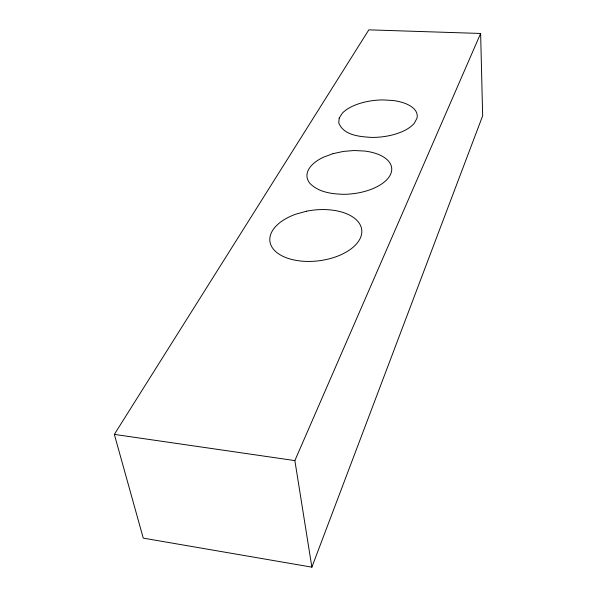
<?xml version="1.0" encoding="UTF-8"?>
<svg xmlns="http://www.w3.org/2000/svg" width="597" height="597" viewBox="0 0 597 597"><rect width="100%" height="100%" fill="white"/><g stroke="black" fill="none" stroke-linecap="round" stroke-linejoin="round"><path stroke-width="0.9" d="M311.873 567.15L482.66 115.818L480.63 33.462L368.827 29.85L114.34 434.392L143.258 538.128L311.873 567.15L294.866 460.593L480.63 33.462M114.34 434.392L294.866 460.593M339.193 118.087L338.738 122.937C343.797 135.623 360.155 136.691 371.916 137.422A39.447 18.5 -5 0 0 414.415 123.101L416.975 118.191A39.447 18.5 -5 0 0 393.042 100.512L383.408 99.923A39.447 18.5 -5 0 0 342.238 113.303L339.193 118.087M333.096 153.638L323.753 157.078A42.566 21.582 -5.9 0 0 309.858 183.324C318.649 192.383 332.007 194.025 344.014 194.316A42.566 21.582 -5.9 0 0 390.453 174.593A42.566 21.582 -5.9 0 0 364.61 151.041L354.178 150.526L343.454 151.407L333.096 153.638M306.522 211.211L295.522 214.271A46.275 25.484 -7.2 0 0 287 258.001A46.275 25.484 -7.2 0 0 360.536 237.606A46.275 25.484 -7.2 0 0 306.522 211.211"/></g></svg>
